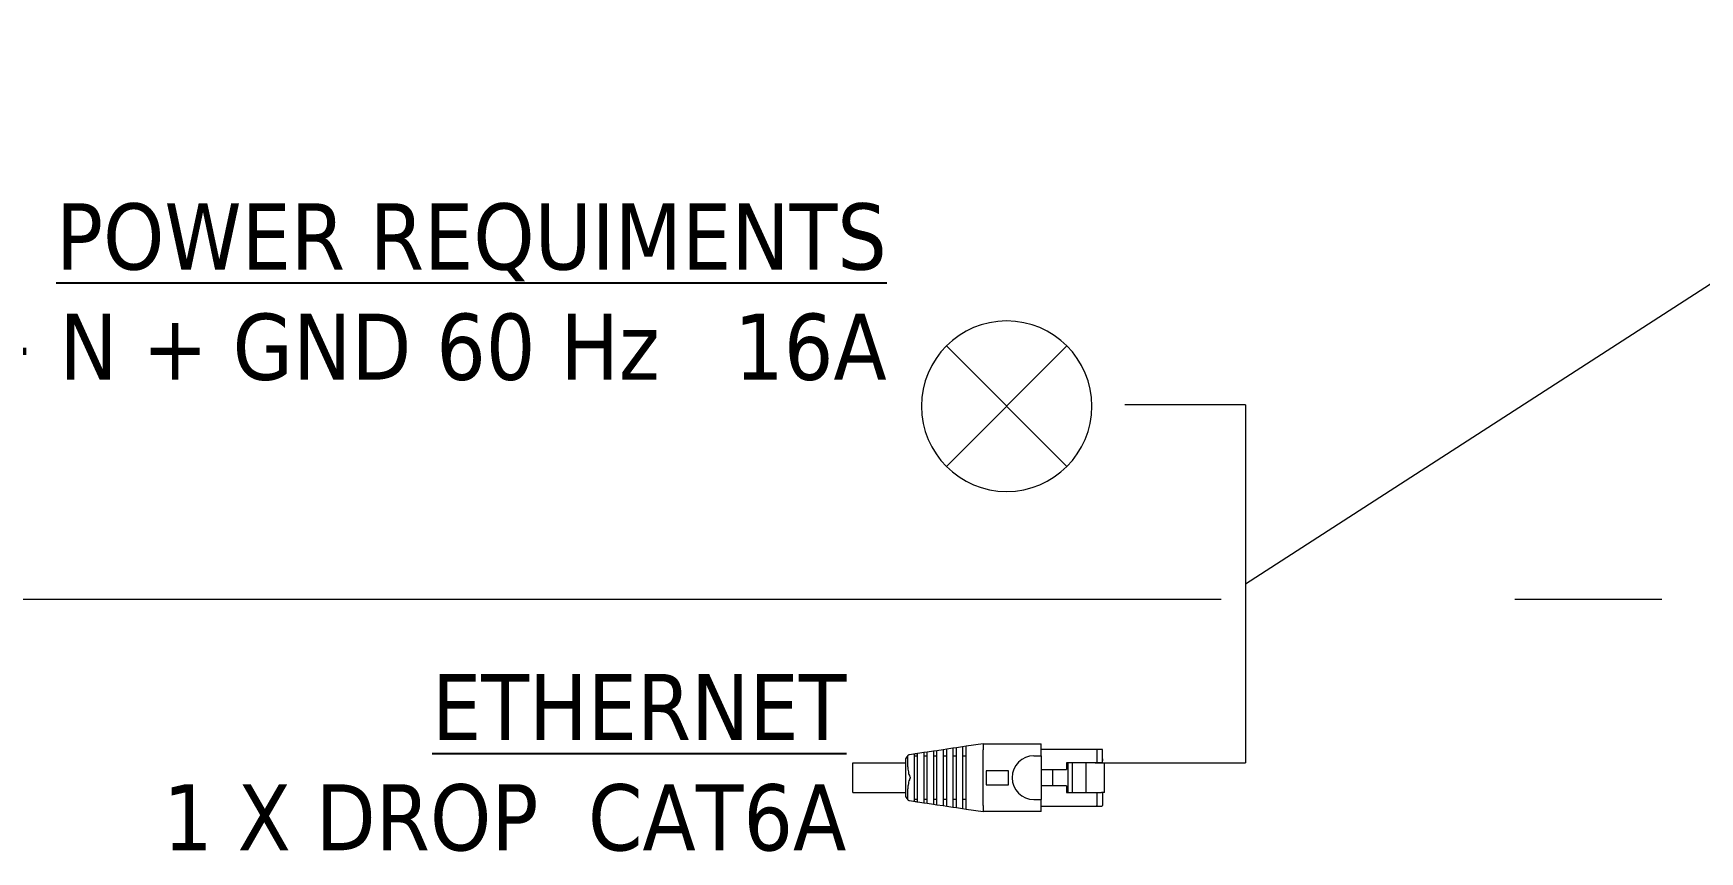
# Model space of a CAD drawing. Header units: millimetres. Extents: x -187347 to 135007, y -6415 to 292048.
# Drawn here: x -55300 to -54166, y 19883 to 20440 of the extents above; entities that cross this region are included whole.
import ezdxf

# ---------------------------------------------------------------- set-up
doc = ezdxf.new("R2010")
doc.units = ezdxf.units.MM
doc.header["$LTSCALE"] = 100
doc.linetypes.add('CONTINU', pattern=[0])
doc.linetypes.add('Z_LINE-CNTR', pattern=[17, 12, -2, 1, -2])
doc.layers.get('0').update_dxf_attribs({"lineweight": 18})
doc.layers.add('Layout CAT2 Utilites', color=6, linetype='CONTINU', lineweight=5)
doc.layers.add('S-GRID', color=7, linetype='Continuous', lineweight=5)
doc.styles.get("Standard").update_dxf_attribs({"font": 'tahoma.ttf'})

# ---------------------------------------------------------------- blocks, each defined once
blk = doc.blocks.new('A$C70EB79E6')
for p, q in [((17, 17), (99, 99)), ((17, 99), (99, 17))]:
    blk.add_line(p, q)
blk.add_circle((58, 58), 58)
blk = doc.blocks.new('Eternet')
at = {"color": 0}
for p, q in [((596.21, 214.14), (596.21, 211.71)), ((601.8, 214.4), (596.46, 214.4)), ((600.1, 214.4), (600.1, 214.45)), ((600.16, 214.45), (600.1, 214.45)), ((600.5, 214.45), (600.16, 214.45)), ((600.16, 214.45), (600.16, 214.4)), ((600.5, 214.4), (600.5, 214.45)), ((600.85, 214.45), (600.5, 214.45)), ((600.85, 214.4), (600.85, 214.45)), ((600.91, 214.45), (600.85, 214.45)), ((600.91, 214.4), (600.91, 214.45)), ((613.99, 215.16), (601.8, 215.16)), ((601.8, 213.89), (601.8, 215.16)), ((601.8, 213.89), (601.8, 207.54)), ((613.99, 215.16), (613.99, 213.89)), ((613.99, 214.4), (619.32, 214.4)), ((613.99, 207.54), (613.99, 213.89)), ((614.56, 214.4), (614.56, 214.45)), ((614.78, 214.45), (614.56, 214.45)), ((614.78, 214.4), (614.78, 214.45)), ((614.85, 214.45), (614.78, 214.45)), ((614.85, 214.45), (614.85, 214.4)), ((619.58, 211.71), (619.58, 214.14)), ((596.21, 211.71), (596.21, 189.02)), ((596.46, 211.96), (601.8, 211.96)), ((601.8, 207.54), (601.8, 201.88)), ((613.99, 207.54), (601.8, 207.54)), ((613.99, 211.96), (619.32, 211.96)), ((613.99, 201.88), (613.99, 207.54)), ((619.58, 189.02), (619.58, 211.71)), ((601.8, 201.88), (601.8, 200.08)), ((601.8, 201.88), (613.99, 201.88)), ((601.8, 200.08), (601.8, 199.48)), ((601.8, 200.08), (613.99, 200.08)), ((613.99, 200.08), (613.99, 201.88)), ((613.99, 199.48), (613.99, 200.08)), ((601.8, 199.48), (604.53, 199.48)), ((604.53, 193.65), (604.53, 199.48)), ((604.53, 189.02), (604.53, 193.65)), ((604.53, 193.65), (611.26, 193.65)), ((611.26, 199.48), (613.99, 199.48)), ((611.26, 199.48), (611.26, 193.65)), ((611.26, 193.65), (611.26, 189.02)), ((596.39, 189.02), (593.89, 189.02)), ((593.89, 165.02), (593.89, 189.02)), ((598.89, 189.02), (596.39, 189.02)), ((598.89, 189.02), (616.89, 189.02)), ((598.89, 186.02), (598.89, 189.02)), ((619.39, 189.02), (616.89, 189.02)), ((616.89, 186.02), (616.89, 189.02)), ((621.89, 189.02), (619.39, 189.02)), ((621.89, 189.02), (621.89, 165.02)), ((605.02, 175.58), (605.02, 166.38)), ((610.77, 175.58), (605.02, 175.58)), ((610.77, 166.38), (610.77, 175.58)), ((605.02, 166.38), (610.77, 166.38)), ((593.89, 165.02), (596.39, 165.02)), ((593.89, 165.02), (594.94, 158.02)), ((619.39, 165.02), (596.39, 165.02)), ((619.39, 165.02), (621.89, 165.02)), ((620.84, 158.02), (621.89, 165.02)), ((594.94, 158.02), (595.15, 156.62)), ((598.86, 158.02), (594.94, 158.02)), ((595.15, 156.62), (599.36, 156.62)), ((595.15, 156.62), (595.54, 154.02)), ((595.54, 154.02), (595.75, 152.62)), ((600.28, 154.02), (595.54, 154.02)), ((595.75, 152.62), (600.77, 152.62)), ((595.75, 152.62), (596.14, 150.02)), ((616.92, 158.02), (598.86, 158.02)), ((599.03, 158.02), (599.03, 156.62)), ((599.03, 154.02), (599.03, 152.62)), ((599.36, 156.62), (616.43, 156.62)), ((615.51, 154.02), (600.28, 154.02)), ((600.77, 152.62), (615.01, 152.62)), ((615.01, 152.62), (620.03, 152.62)), ((620.24, 154.02), (615.51, 154.02)), ((616.43, 156.62), (620.63, 156.62)), ((616.75, 156.62), (616.75, 158.02)), ((616.75, 152.62), (616.75, 154.02)), ((620.84, 158.02), (616.92, 158.02)), ((619.64, 150.02), (620.03, 152.62)), ((620.03, 152.62), (620.24, 154.02)), ((620.24, 154.02), (620.63, 156.62)), ((620.63, 156.62), (620.84, 158.02)), ((596.14, 150.02), (596.35, 148.62)), ((601.69, 150.02), (596.14, 150.02)), ((596.35, 148.62), (602.18, 148.62)), ((596.35, 148.62), (596.74, 146.02)), ((596.74, 146.02), (596.95, 144.62)), ((603.1, 146.02), (596.74, 146.02)), ((596.95, 144.62), (603.6, 144.62)), ((596.95, 144.62), (597.34, 142.02)), ((599.03, 150.02), (599.03, 148.62)), ((599.03, 146.02), (599.03, 144.62)), ((614.09, 150.02), (601.69, 150.02)), ((602.18, 148.62), (613.6, 148.62)), ((612.68, 146.02), (603.1, 146.02)), ((603.6, 144.62), (612.19, 144.62)), ((612.19, 144.62), (618.83, 144.62)), ((619.04, 146.02), (612.68, 146.02)), ((613.6, 148.62), (619.43, 148.62)), ((619.64, 150.02), (614.09, 150.02)), ((616.75, 148.62), (616.75, 150.02)), ((616.75, 144.62), (616.75, 146.02)), ((618.44, 142.02), (618.83, 144.62)), ((618.83, 144.62), (619.04, 146.02)), ((619.04, 146.02), (619.43, 148.62)), ((619.43, 148.62), (619.64, 150.02)), ((597.34, 142.02), (597.55, 140.62)), ((604.51, 142.02), (597.34, 142.02)), ((597.55, 140.62), (605.01, 140.62)), ((597.55, 140.62), (598.44, 134.72)), ((605.93, 138.02), (597.94, 138.02)), ((599.03, 142.02), (599.03, 140.62)), ((599.03, 138.02), (599.03, 136.62)), ((611.27, 142.02), (604.51, 142.02)), ((605.01, 140.62), (610.78, 140.62)), ((609.86, 138.02), (605.93, 138.02)), ((617.84, 138.02), (609.86, 138.02)), ((610.78, 140.62), (618.23, 140.62)), ((618.44, 142.02), (611.27, 142.02)), ((616.75, 140.62), (616.75, 142.02)), ((616.75, 136.62), (616.75, 138.02)), ((617.35, 134.72), (618.23, 140.62)), ((618.23, 140.62), (618.44, 142.02)), ((598.17, 136.62), (606.42, 136.62)), ((600.61, 133.02), (615.17, 133.02)), ((601.79, 111.22), (601.79, 133.02)), ((606.42, 136.62), (609.36, 136.62)), ((609.36, 136.62), (617.61, 136.62)), ((613.99, 111.22), (613.99, 133.02)), ((613.99, 111.22), (601.79, 111.22))]:
    blk.add_line(p, q, dxfattribs=at)
for centre, radius, start, end in [((596.46, 214.14), 0.254, 90, 180), ((619.32, 214.14), 0.254, 0, 90), ((596.46, 211.71), 0.254, 90, 180), ((619.32, 211.71), 0.254, 0, 90), ((607.89, 186.02), 9, 180, 0), ((600.41, 135.02), 2, 188.53077, 207.13246), ((600.61, 135.02), 2, 212.87716, 270), ((615.17, 135.02), 2, 270, 327.12209), ((615.37, 135.02), 2, 332.86754, 351.46923)]:
    blk.add_arc(centre, radius, start, end, dxfattribs=at)
for points, knots in [([(597.94, 138.02), (597.98, 137.79), (598.02, 137.55), (598.09, 137.09), (598.13, 136.85), (598.17, 136.62)], [0.000001, 0.000001, 0.000001, 0.000001, 0.03544316, 0.03544316, 0.07088591, 0.07088591, 0.07088591, 0.07088591]), ([(617.61, 136.62), (617.65, 136.85), (617.69, 137.09), (617.77, 137.55), (617.8, 137.79), (617.84, 138.02)], [0.000001, 0.000001, 0.000001, 0.000001, 0.03544403, 0.03544403, 0.07088647, 0.07088647, 0.07088647, 0.07088647]), ([(598.63, 134.11), (598.66, 134.05), (598.73, 134.01), (598.92, 133.93), (599.07, 133.9), (599.56, 133.83), (599.99, 133.82), (600.75, 133.81), (601, 133.82), (601.8, 133.84), (602.42, 133.87), (603.65, 133.96), (604.25, 134.02), (605.33, 134.17), (605.76, 134.24), (606.48, 134.41), (606.79, 134.5), (607.01, 134.61)], [-0.3434456, -0.3434456, -0.3434456, -0.3434456, -0.3102082, -0.3102082, -0.2735435, -0.2735435, -0.2097155, -0.2097155, -0.1816095, -0.1816095, -0.123946, -0.123946, -0.0747884, -0.0747884, -0.0374375, -0.0374375, 0, 0, 0, 0]), ([(598.93, 133.93), (598.91, 133.94), (598.89, 133.95), (598.75, 133.99), (598.67, 134.04), (598.63, 134.11)], [-0.09190759, -0.09190759, -0.09190759, -0.09190759, -0.07900261, -0.07900261, 0, 0, 0, 0]), ([(607.01, 134.61), (607.06, 134.63), (607.11, 134.65), (607.28, 134.73), (607.4, 134.78), (607.58, 134.85), (607.64, 134.88), (607.76, 134.92), (607.82, 134.94), (607.89, 134.94)], [0.98471093, 0.98471093, 0.98471093, 0.98471093, 0.99351238, 0.99351238, 1.01469708, 1.01469708, 1.02528944, 1.02528944, 1.03588179, 1.03588179, 1.03588179, 1.03588179]), ([(607.89, 134.94), (608.02, 134.94), (608.13, 134.88), (608.35, 134.79), (608.45, 134.75), (608.63, 134.67), (608.7, 134.64), (608.77, 134.61)], [-0.51097523, -0.51097523, -0.51097523, -0.51097523, -0.49149004, -0.49149004, -0.47200486, -0.47200486, -0.46002134, -0.46002134, -0.46002134, -0.46002134]), ([(608.77, 134.61), (609.01, 134.5), (609.32, 134.4), (610.08, 134.23), (610.51, 134.16), (611.6, 134.01), (612.2, 133.95), (613.41, 133.87), (614, 133.84), (614.62, 133.82), (614.71, 133.82), (614.84, 133.82), (614.89, 133.82), (615.51, 133.81), (615.98, 133.82), (616.59, 133.87), (616.78, 133.91), (617.04, 133.99), (617.11, 134.04), (617.15, 134.11)], [-0.6950196, -0.6950196, -0.6950196, -0.6950196, -0.6206533, -0.6206533, -0.5455147, -0.5455147, -0.4439834, -0.4439834, -0.3305054, -0.3305054, -0.310526, -0.310526, -0.2994853, -0.2994853, -0.1672671, -0.1672671, -0.0790026, -0.0790026, 0, 0, 0, 0]), ([(617.15, 134.11), (617.12, 134.05), (617.06, 134.01), (616.93, 133.96), (616.89, 133.94), (616.85, 133.93)], [-0.34344563, -0.34344563, -0.34344563, -0.34344563, -0.31020815, -0.31020815, -0.29830461, -0.29830461, -0.29830461, -0.29830461])]:
    blk.add_open_spline(points, degree=3, knots=knots, dxfattribs=at)

msp = doc.modelspace()

# ---------------------------------------------------------------- linework, layer by layer
at = {"layer": 'Layout CAT2 Utilites'}
for p, q in [((-54474.9, 20065.4, -3.4), (-52805.4, 21141.7, -3.4)), ((-54474.9, 20187.2, -3.4), (-54557, 20187.2, -3.4)), ((-54577.1, 19943.6, -3.4), (-54474.9, 19943.6, -3.4))]:
    msp.add_line(p, q, dxfattribs=at)
at = {"layer": 'Layout CAT2 Utilites', "lineweight": 18}
msp.add_line((-54474.9, 20187.2, -3.4), (-54474.9, 19943.6, -3.4), dxfattribs=at)
at = {"layer": 'S-GRID', "color": 152, "linetype": 'Z_LINE-CNTR'}
msp.add_line((-89691.4, 20055), (-18064, 20055), dxfattribs=at)

# ---------------------------------------------------------------- block references
at = {"layer": 'Layout CAT2 Utilites', "xscale": -1}
msp.add_blockref('A$C70EB79E6', (-54579.4, 20128.2, -3.4), dxfattribs=at)
at = {"layer": 'Layout CAT2 Utilites', "xscale": 1.648850030345147, "yscale": 1.648850030345147, "zscale": 1.648850030345147, "rotation": 270}
msp.add_blockref('Eternet', (-54925.6, 20935.8, -3.4), dxfattribs=at)

# ---------------------------------------------------------------- texts
at = {"layer": 'Layout CAT2 Utilites', "lineweight": -3, "char_height": 45}
for s, width, heights, insert, attachment_point in [('{\\L POWER REQUIMENTS   \\P}1x400 VAC 3 PH + N + GND 60 Hz   16A\\P ', 1498.612, [550.7], (-54719, 20324.2, -3.4), 3), ('{\\LETHERNET^J}1 X DROP  CAT6A', 517.014, [237.2], (-54746.5, 19943.6, -3.4), 6)]:
    msp.add_mtext_dynamic_manual_height_columns(s, width=width, gutter_width=1, heights=heights, dxfattribs=dict(at, insert=insert, attachment_point=attachment_point))

doc.saveas('drawing.dxf')
